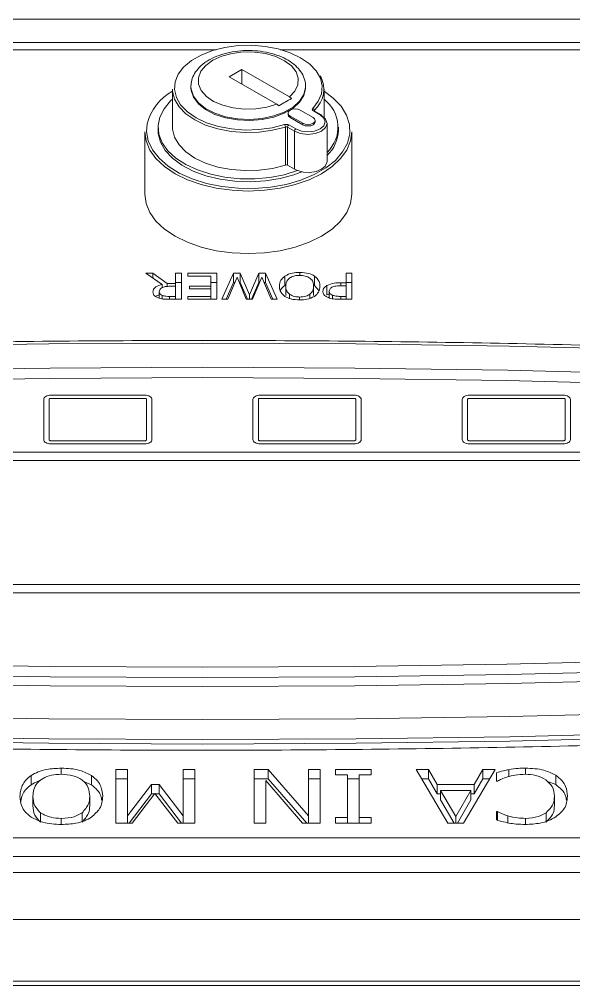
# Model space of a CAD drawing. Header units: millimetres. Extents: x -2048 to 999, y -438 to 438.
# Drawn here: x 550 to 626.8, y 304.2 to 438.1 of the extents above; entities that cross this region are included whole.
import ezdxf

# ---------------------------------------------------------------- set-up
doc = ezdxf.new("R2010")
doc.units = ezdxf.units.MM
doc.layers.add('LGV', color=4, linetype='Continuous')

msp = doc.modelspace()

# ---------------------------------------------------------------- linework, layer by layer
at = {"layer": 'LGV', "linetype": 'Continuous', "lineweight": 15}
for p, q in [((366.67, 438.15), (848.29, 438.15)), ((510.53, 434.95), (855.82, 434.95)), ((577.28, 433.93), (511.74, 433.93)), ((777.77, 433.93), (586.14, 433.93)), ((580.83, 431.18), (579.06, 430.16)), ((579.06, 430.16), (585.66, 426.38)), ((587.43, 427.39), (580.83, 431.18)), ((580.83, 429.15), (580.83, 431.18)), ((573.76, 428.84), (573.76, 428.97)), ((573.76, 428.84), (573.76, 428.67)), ((589.66, 428.67), (589.66, 428.84)), ((571.21, 428.47), (571.21, 423.19)), ((592.21, 424.55), (592.21, 428.47)), ((587.22, 425.15), (587.22, 424.94)), ((587.51, 424.74), (589.28, 423.73)), ((587.51, 424.74), (587.51, 424.54)), ((590.69, 424.54), (588.92, 425.55)), ((591.68, 424.9), (590.73, 425.45)), ((591.81, 424.92), (590.85, 425.46)), ((590.86, 425.52), (590.86, 425.46)), ((587.33, 423.5), (588.29, 422.96)), ((587.51, 424.54), (589.28, 423.52)), ((589.28, 423.73), (589.28, 423.52)), ((590.98, 423.93), (590.98, 424.13)), ((592.63, 418.44), (592.63, 423.72)), ((567.36, 422.57), (567.36, 413.9)), ((569.21, 423.19), (569.21, 422.78)), ((586.86, 417.94), (586.86, 423.22)), ((588.11, 422.65), (587.16, 423.2)), ((587.16, 423.2), (587.16, 417.91)), ((588.11, 417.37), (588.11, 422.65)), ((594.21, 422.78), (594.21, 423.19)), ((596.06, 413.9), (596.06, 422.57)), ((588.11, 417.37), (587.16, 417.91)), ((567.53, 402.97), (568.48, 402.97)), ((569.79, 401.4), (567.53, 402.97)), ((568.48, 402.97), (570.48, 401.54)), ((568.48, 402.31), (568.48, 402.97)), ((571.63, 402.97), (572.44, 402.97)), ((571.63, 401.54), (571.63, 402.97)), ((572.44, 402.97), (572.44, 399.33)), ((573.32, 402.97), (577.34, 402.97)), ((573.32, 402.56), (573.32, 402.97)), ((576.54, 402.56), (573.32, 402.56)), ((576.54, 401.17), (576.54, 402.56)), ((577.34, 402.97), (577.34, 399.33)), ((578.06, 399.33), (579.65, 402.97)), ((580.16, 402.38), (578.89, 399.33)), ((579.65, 402.97), (580.6, 402.97)), ((579.65, 401.67), (579.65, 402.97)), ((581.44, 399.33), (580.16, 402.38)), ((580.6, 402.97), (581.89, 399.95)), ((580.6, 401.67), (580.6, 402.97)), ((581.89, 399.95), (583.18, 402.97)), ((583.57, 402.4), (582.29, 399.33)), ((583.18, 402.97), (584.08, 402.97)), ((583.18, 401.67), (583.18, 402.97)), ((584.87, 399.33), (583.57, 402.4)), ((584.08, 402.97), (585.7, 399.33)), ((584.08, 401.67), (584.08, 402.97)), ((586.79, 401.26), (586.79, 402.56)), ((588.84, 402.65), (588.84, 403.06)), ((590.89, 401.26), (590.89, 402.56)), ((595.26, 402.97), (596.07, 402.97)), ((595.26, 401.63), (595.26, 402.97)), ((596.07, 402.97), (596.07, 399.33)), ((569.79, 400.95), (569.79, 401.4)), ((570.48, 401.54), (571.63, 401.54)), ((570.48, 401.1), (570.48, 401.54)), ((571.63, 401.13), (570.89, 401.13)), ((571.63, 401.67), (572.44, 401.67)), ((571.63, 401.13), (571.63, 401.54)), ((571.63, 399.74), (571.63, 401.13)), ((573.56, 401.17), (576.54, 401.17)), ((573.56, 400.76), (573.56, 401.17)), ((576.54, 400.76), (573.56, 400.76)), ((576.54, 401.67), (577.34, 401.67)), ((576.54, 400.76), (576.54, 401.17)), ((576.54, 399.74), (576.54, 400.76)), ((578.63, 399.33), (579.65, 401.67)), ((579.65, 401.67), (579.86, 401.67)), ((580.46, 401.67), (580.6, 401.67)), ((580.6, 401.67), (581.6, 399.33)), ((582.18, 399.33), (583.18, 401.67)), ((583.18, 401.67), (583.27, 401.67)), ((583.88, 401.67), (584.08, 401.67)), ((584.08, 401.67), (585.12, 399.33)), ((586.9, 399.85), (586.9, 401.15)), ((590.76, 399.85), (590.76, 401.15)), ((590.89, 401.26), (591.49, 400.54)), ((592.61, 399.95), (592.61, 401.25)), ((594.54, 401.63), (595.26, 401.63)), ((594.54, 401.21), (594.54, 401.63)), ((595.26, 401.22), (594.68, 401.22)), ((595.26, 401.67), (596.07, 401.67)), ((595.26, 401.22), (595.26, 401.63)), ((595.26, 399.74), (595.26, 401.22)), ((569.38, 399.48), (569.38, 400.36)), ((569.78, 399.39), (569.78, 399.87)), ((570.8, 399.74), (571.63, 399.74)), ((570.8, 399.33), (570.8, 399.74)), ((572.44, 399.33), (570.81, 399.33)), ((571.63, 399.33), (571.63, 399.74)), ((573.32, 399.74), (576.54, 399.74)), ((573.32, 399.33), (573.32, 399.74)), ((577.34, 399.33), (573.32, 399.33)), ((576.54, 399.33), (576.54, 399.74)), ((578.89, 399.33), (578.06, 399.33)), ((582.29, 399.33), (581.44, 399.33)), ((581.89, 399.33), (581.89, 399.95)), ((585.7, 399.33), (584.87, 399.33)), ((587.42, 399.46), (587.42, 400.03)), ((588.83, 399.24), (588.83, 399.65)), ((590.24, 399.49), (590.24, 400.03)), ((592.61, 399.95), (593.06, 400.1)), ((592.93, 399.53), (592.93, 400.45)), ((593.4, 399.41), (593.4, 399.88)), ((596.07, 399.33), (594.47, 399.33)), ((594.55, 399.74), (595.26, 399.74)), ((594.55, 399.33), (594.55, 399.74)), ((595.26, 399.33), (595.26, 399.74)), ((567.36, 386.03), (554.36, 386.03)), ((567.36, 386.03), (554.36, 386.03)), ((554.36, 386.03), (554.36, 386.03)), ((567.36, 386.03), (567.36, 386.03)), ((596.36, 386.03), (583.36, 386.03)), ((596.36, 386.03), (583.36, 386.03)), ((583.36, 386.03), (583.36, 386.03)), ((596.36, 386.03), (596.36, 386.03)), ((625.36, 386.03), (612.36, 386.03)), ((625.36, 386.03), (612.36, 386.03)), ((612.36, 386.03), (612.36, 386.03)), ((625.36, 386.03), (625.36, 386.03)), ((553.36, 385.46), (553.36, 379.86)), ((554.11, 385.46), (554.11, 379.86)), ((567.36, 385.6), (554.36, 385.6)), ((567.61, 379.86), (567.61, 385.46)), ((568.36, 379.86), (568.36, 385.46)), ((582.36, 385.46), (582.36, 379.86)), ((583.11, 385.46), (583.11, 379.86)), ((596.36, 385.6), (583.36, 385.6)), ((596.61, 379.86), (596.61, 385.46)), ((597.36, 379.86), (597.36, 385.46)), ((611.36, 385.46), (611.36, 379.86)), ((612.11, 385.46), (612.11, 379.86)), ((625.36, 385.6), (612.36, 385.6)), ((625.61, 379.86), (625.61, 385.46)), ((626.36, 379.86), (626.36, 385.46)), ((554.11, 379.86), (554.11, 379.86)), ((554.36, 379.72), (567.36, 379.72)), ((554.36, 379.72), (567.36, 379.72)), ((554.36, 379.72), (554.36, 379.72)), ((554.36, 379.29), (567.36, 379.29)), ((567.36, 379.72), (567.36, 379.72)), ((567.61, 379.86), (567.61, 379.86)), ((583.11, 379.86), (583.11, 379.86)), ((583.36, 379.72), (596.36, 379.72)), ((583.36, 379.72), (596.36, 379.72)), ((583.36, 379.72), (583.36, 379.72)), ((583.36, 379.29), (596.36, 379.29)), ((596.36, 379.72), (596.36, 379.72)), ((596.61, 379.86), (596.61, 379.86)), ((612.11, 379.86), (612.11, 379.86)), ((612.36, 379.72), (625.36, 379.72)), ((612.36, 379.72), (625.36, 379.72)), ((612.36, 379.72), (612.36, 379.72)), ((612.36, 379.29), (625.36, 379.29)), ((625.36, 379.72), (625.36, 379.72)), ((625.61, 379.86), (625.61, 379.86)), ((490.17, 378.14), (660.55, 378.14)), ((490.17, 378.14), (660.55, 378.14)), ((640.36, 376.99), (510.36, 376.99)), ((510.36, 359.79), (640.36, 359.79)), ((510.36, 359.79), (640.36, 359.79)), ((660.55, 358.64), (490.17, 358.64)), ((555.8, 333.47), (555.8, 334.32)), ((563.34, 334.13), (564.98, 334.13)), ((563.34, 326.71), (563.34, 334.13)), ((564.98, 334.13), (564.98, 327.73)), ((572.68, 334.13), (574.32, 334.13)), ((572.68, 327.73), (572.68, 334.13)), ((574.32, 334.13), (574.32, 326.71)), ((582.51, 334.13), (584.47, 334.13)), ((582.51, 326.71), (582.51, 334.13)), ((584.47, 334.13), (590.05, 327.73)), ((584.47, 332.83), (584.47, 334.13)), ((590.05, 334.13), (591.69, 334.13)), ((590.05, 327.73), (590.05, 334.13)), ((591.69, 334.13), (591.69, 326.71)), ((593.82, 334.13), (598.74, 334.13)), ((593.82, 333.38), (593.82, 334.13)), ((598.74, 334.13), (598.74, 333.38)), ((604.97, 334.13), (606.7, 334.13)), ((609.39, 326.71), (604.97, 334.13)), ((606.7, 334.13), (607.88, 332.06)), ((606.7, 332.83), (606.7, 334.13)), ((615.95, 334.13), (611.53, 326.71)), ((613.03, 332.06), (614.22, 334.13)), ((614.22, 334.13), (615.95, 334.13)), ((614.22, 332.83), (614.22, 334.13)), ((616.11, 332.53), (616.11, 333.69)), ((617.84, 333.17), (617.84, 334.11)), ((620.14, 333.47), (620.14, 334.32)), ((551.62, 332), (551.62, 333.3)), ((558.79, 332.53), (559.99, 332)), ((559.99, 332), (559.99, 333.3)), ((563.34, 332.83), (564.98, 332.83)), ((572.68, 332.83), (574.32, 332.83)), ((582.51, 332.83), (584.47, 332.83)), ((584.15, 332.59), (584.15, 326.71)), ((589.24, 326.71), (584.15, 332.59)), ((584.47, 332.83), (589.81, 326.71)), ((590.05, 332.83), (591.69, 332.83)), ((595.46, 333.38), (593.82, 333.38)), ((595.46, 327.46), (595.46, 333.38)), ((595.46, 332.83), (597.1, 332.83)), ((597.1, 333.38), (597.1, 327.46)), ((598.74, 333.38), (597.1, 333.38)), ((605.74, 332.83), (606.7, 332.83)), ((606.7, 332.83), (607.88, 330.76)), ((613.03, 330.76), (614.22, 332.83)), ((614.22, 332.83), (615.18, 332.83)), ((616.24, 332.53), (616.11, 332.53)), ((623.11, 332.54), (624.32, 332.04)), ((624.32, 332.04), (624.32, 333.34)), ((564.98, 327.73), (568.32, 332.06)), ((568.32, 332.06), (569.36, 332.06)), ((568.32, 330.76), (568.32, 332.06)), ((569.36, 332.06), (572.68, 327.73)), ((569.36, 330.76), (569.36, 332.06)), ((607.88, 332.06), (613.03, 332.06)), ((607.88, 330.76), (607.88, 332.06)), ((608.37, 329.92), (608.37, 331.22)), ((608.37, 331.22), (610.46, 327.6)), ((612.55, 331.22), (608.37, 331.22)), ((610.46, 327.6), (612.55, 331.22)), ((612.55, 329.92), (612.55, 331.22)), ((613.03, 330.76), (613.03, 332.06)), ((551.86, 329.12), (551.86, 330.42)), ((559.73, 329.12), (559.73, 330.42)), ((565.19, 326.71), (568.32, 330.76)), ((568.74, 330.82), (565.64, 326.71)), ((568.32, 330.76), (568.69, 330.76)), ((571.95, 326.71), (568.74, 330.82)), ((568.78, 330.76), (569.36, 330.76)), ((569.36, 330.76), (572.47, 326.71)), ((607.88, 330.76), (608.37, 330.76)), ((608.37, 329.92), (610.23, 326.71)), ((610.7, 326.71), (612.55, 329.92)), ((612.55, 330.76), (613.03, 330.76)), ((624.14, 329.13), (624.14, 330.43)), ((616.11, 328.3), (616.25, 328.3)), ((616.11, 327.14), (616.11, 328.3)), ((616.25, 327.1), (616.25, 328.3)), ((552.92, 326.84), (552.92, 328.14)), ((555.79, 326.52), (555.79, 327.36)), ((558.67, 326.84), (558.67, 328.14)), ((564.98, 326.71), (564.98, 327.73)), ((572.68, 326.71), (572.68, 327.73)), ((590.05, 326.71), (590.05, 327.73)), ((593.82, 327.46), (595.46, 327.46)), ((593.82, 326.71), (593.82, 327.46)), ((595.46, 326.71), (595.46, 327.46)), ((597.1, 327.46), (598.74, 327.46)), ((597.1, 326.71), (597.1, 327.46)), ((598.74, 327.46), (598.74, 326.71)), ((610.46, 326.71), (610.46, 327.6)), ((617.7, 326.74), (617.7, 327.71)), ((620.13, 326.52), (620.13, 327.36)), ((622.99, 326.85), (622.99, 328.15)), ((565.64, 326.71), (563.34, 326.71)), ((574.32, 326.71), (571.95, 326.71)), ((584.15, 326.71), (582.51, 326.71)), ((591.69, 326.71), (589.24, 326.71)), ((598.74, 326.71), (593.82, 326.71)), ((611.53, 326.71), (609.39, 326.71)), ((777.77, 324.66), (372.95, 324.66)), ((777.77, 322.06), (372.95, 322.06)), ((791.88, 319.86), (363.27, 319.86)), ((363.27, 313.35), (789.62, 313.35)), ((943.61, 304.8), (-269.24, 304.8)), ((-269.24, 304.17), (943.61, 304.17))]:
    msp.add_line(p, q, dxfattribs=at)
at = {"layer": 'LGV', "linetype": 'Continuous', "lineweight": 15, "flags": 128}
for points in [[(590.65, 425.79), (591.42, 426.79), (591.86, 427.84), (591.95, 428.93), (591.7, 430), (591.1, 431.03), (590.18, 431.99), (588.97, 432.82), (587.52, 433.52), (585.87, 434.05), (584.07, 434.4), (582.2, 434.55), (580.3, 434.5), (578.46, 434.25), (576.73, 433.81), (575.16, 433.2), (573.82, 432.43), (572.75, 431.53), (571.99, 430.54), (571.56, 429.48), (571.47, 428.4), (571.74, 427.32), (572.34, 426.29), (573.27, 425.34), (574.48, 424.51), (575.94, 423.82), (577.6, 423.29), (579.39, 422.95), (581.27, 422.8), (583.16, 422.86), (585, 423.11), (586.73, 423.55)], [(587.43, 427.39), (588.17, 428.19), (588.58, 429.07), (588.64, 429.97), (588.34, 430.86), (587.69, 431.69), (586.74, 432.41), (585.53, 432.99), (584.12, 433.4), (582.58, 433.61), (581, 433.62), (579.46, 433.43), (578.03, 433.04), (576.8, 432.48), (575.81, 431.77), (575.14, 430.95), (574.8, 430.06), (574.82, 429.16), (575.19, 428.28), (575.9, 427.47), (576.91, 426.77), (578.17, 426.23), (579.61, 425.86), (581.16, 425.68), (582.74, 425.72), (584.27, 425.95), (585.66, 426.38)], [(589.66, 428.8), (589.66, 428.72), (589.43, 427.74), (588.83, 426.81), (587.91, 425.98), (586.69, 425.28), (585.24, 424.75), (583.63, 424.41), (581.93, 424.28), (580.21, 424.36), (578.57, 424.65), (577.07, 425.14), (575.79, 425.79), (574.79, 426.59), (574.11, 427.5), (573.79, 428.47), (573.76, 428.84)], [(567.7, 423.68), (567.61, 422.61), (567.84, 421.32), (568.43, 420.06), (569.36, 418.88), (570.61, 417.79), (572.15, 416.83), (573.94, 416.03), (575.92, 415.4), (578.06, 414.97), (580.29, 414.73), (582.56, 414.7), (584.81, 414.89), (586.98, 415.27), (589.01, 415.86), (590.85, 416.62), (592.45, 417.54), (593.78, 418.59), (594.79, 419.76), (595.47, 421), (595.79, 422.29), (595.74, 423.59), (595.33, 424.87), (594.57, 426.1), (593.47, 427.24), (592.21, 428.17)], [(586.86, 423.22), (585.09, 422.77), (583.2, 422.51), (581.26, 422.45), (579.34, 422.6), (577.5, 422.95), (575.8, 423.49), (574.3, 424.2), (573.06, 425.06), (572.11, 426.03), (571.49, 427.08), (571.22, 428.18), (571.21, 428.47)], [(573.76, 428.67), (573.79, 428.3), (574.11, 427.34), (574.79, 426.43), (575.79, 425.63), (577.07, 424.97), (578.57, 424.49), (580.21, 424.2), (581.93, 424.12), (583.63, 424.25), (585.24, 424.59), (586.69, 425.12), (587.91, 425.82), (588.83, 426.65), (589.43, 427.57), (589.66, 428.55), (589.66, 428.67)], [(571.21, 427.08), (570.95, 426.84), (570.04, 425.76), (569.46, 424.6), (569.22, 423.41), (569.33, 422.21), (569.78, 421.04), (570.57, 419.93), (571.68, 418.91), (573.06, 418.01), (574.69, 417.26), (576.51, 416.67), (578.48, 416.26), (580.54, 416.05), (582.63, 416.04), (584.69, 416.22), (586.68, 416.61), (588.52, 417.17)], [(588.92, 425.55), (588.6, 425.68), (588.22, 425.72), (587.83, 425.68), (587.51, 425.55), (587.29, 425.37), (587.22, 425.15), (587.29, 424.93), (587.51, 424.74)], [(587.22, 424.94), (587.29, 424.72), (587.51, 424.54)], [(591.86, 424.8), (592.43, 424.31), (592.63, 423.72), (592.43, 423.14), (591.86, 422.65), (591, 422.32), (589.98, 422.2), (588.97, 422.32), (588.11, 422.65)], [(588.29, 422.96), (589.07, 422.66), (589.98, 422.55), (590.9, 422.66), (591.68, 422.96), (592.2, 423.4), (592.38, 423.93), (592.2, 424.46), (591.68, 424.9)], [(590.65, 425.79), (590.61, 425.75), (590.59, 425.71), (590.58, 425.66), (590.59, 425.61), (590.6, 425.57), (590.63, 425.53), (590.67, 425.49), (590.73, 425.45)], [(589.28, 423.73), (589.6, 423.6), (589.98, 423.56), (590.37, 423.6), (590.69, 423.73), (590.91, 423.91), (590.98, 424.13), (590.91, 424.35), (590.69, 424.54)], [(589.28, 423.52), (589.6, 423.4), (589.98, 423.36), (590.37, 423.4), (590.69, 423.52), (590.91, 423.71), (590.98, 423.93)], [(596.06, 422.57), (595.88, 421.28), (595.36, 420.03), (594.5, 418.84), (593.32, 417.73), (591.86, 416.75), (590.15, 415.91), (588.23, 415.24), (586.15, 414.74), (583.96, 414.44), (581.71, 414.34), (579.47, 414.44), (577.28, 414.74), (575.2, 415.24), (573.28, 415.91), (571.56, 416.75), (570.1, 417.73), (568.92, 418.84), (568.06, 420.03), (567.54, 421.28), (567.36, 422.57)], [(569.21, 422.78), (569.24, 422.32), (569.55, 421.12), (570.21, 419.96), (571.21, 418.89), (572.5, 417.93), (574.07, 417.1), (575.85, 416.44), (577.8, 415.97), (579.86, 415.69), (581.98, 415.61), (584.08, 415.74), (586.12, 416.07), (588.04, 416.59), (589.12, 417)], [(571.21, 423.19), (571.22, 422.9), (571.49, 421.8), (572.11, 420.74), (573.06, 419.77), (574.3, 418.92), (575.8, 418.21), (577.5, 417.67), (579.34, 417.32), (581.26, 417.17), (583.2, 417.22), (585.09, 417.48), (586.86, 417.94)], [(592.63, 418.44), (592.62, 418.29), (592.38, 417.79), (591.86, 417.37), (591.12, 417.07), (590.25, 416.93), (589.35, 416.97), (588.52, 417.17)], [(567.36, 413.9), (567.54, 412.61), (568.06, 411.35), (568.92, 410.16), (570.1, 409.06), (571.56, 408.08), (573.28, 407.24), (575.2, 406.56), (577.28, 406.07), (579.47, 405.77), (581.71, 405.67), (583.96, 405.77), (586.15, 406.07), (588.23, 406.56), (590.15, 407.24), (591.86, 408.08), (593.32, 409.06), (594.5, 410.16), (595.36, 411.35), (595.88, 412.61), (596.06, 413.9)], [(660.37, 391.6), (639.14, 392.32), (617.89, 392.84), (596.63, 393.16), (575.36, 393.26), (554.09, 393.16), (532.83, 392.84), (511.58, 392.32), (490.35, 391.6)], [(659.83, 388.25), (638.73, 388.97), (617.62, 389.49), (596.49, 389.8), (575.36, 389.9), (554.23, 389.8), (533.1, 389.49), (511.99, 388.97), (490.9, 388.25)], [(659.66, 386.82), (638.6, 387.54), (617.53, 388.05), (596.45, 388.36), (575.36, 388.47), (554.27, 388.36), (533.19, 388.05), (512.12, 387.54), (491.07, 386.82)], [(554.36, 386.03), (554.17, 386.02), (553.98, 385.99), (553.81, 385.93), (553.65, 385.86), (553.53, 385.77), (553.44, 385.67), (553.38, 385.57), (553.36, 385.46)], [(554.36, 386.03), (554.17, 386.02), (553.98, 385.98), (553.81, 385.93), (553.65, 385.86), (553.53, 385.77), (553.44, 385.67), (553.38, 385.57), (553.36, 385.45)], [(568.36, 385.46), (568.34, 385.57), (568.28, 385.67), (568.19, 385.77), (568.07, 385.86), (567.92, 385.93), (567.74, 385.99), (567.56, 386.02), (567.36, 386.03)], [(568.36, 385.45), (568.34, 385.57), (568.28, 385.67), (568.19, 385.77), (568.07, 385.86), (567.92, 385.93), (567.74, 385.98), (567.56, 386.02), (567.36, 386.03)], [(583.36, 386.03), (583.17, 386.02), (582.98, 385.99), (582.81, 385.93), (582.65, 385.86), (582.53, 385.77), (582.44, 385.67), (582.38, 385.57), (582.36, 385.46)], [(583.36, 386.03), (583.17, 386.02), (582.98, 385.98), (582.81, 385.93), (582.65, 385.86), (582.53, 385.77), (582.44, 385.67), (582.38, 385.57), (582.36, 385.45)], [(597.36, 385.46), (597.34, 385.57), (597.28, 385.67), (597.19, 385.77), (597.07, 385.86), (596.92, 385.93), (596.74, 385.99), (596.56, 386.02), (596.36, 386.03)], [(597.36, 385.45), (597.34, 385.57), (597.28, 385.67), (597.19, 385.77), (597.07, 385.86), (596.92, 385.93), (596.74, 385.98), (596.56, 386.02), (596.36, 386.03)], [(612.36, 386.03), (612.17, 386.02), (611.98, 385.99), (611.81, 385.93), (611.65, 385.86), (611.53, 385.77), (611.44, 385.67), (611.38, 385.57), (611.36, 385.46)], [(612.36, 386.03), (612.17, 386.02), (611.98, 385.98), (611.81, 385.93), (611.65, 385.86), (611.53, 385.77), (611.44, 385.67), (611.38, 385.57), (611.36, 385.45)], [(626.36, 385.46), (626.34, 385.57), (626.28, 385.67), (626.19, 385.77), (626.07, 385.86), (625.92, 385.93), (625.74, 385.99), (625.56, 386.02), (625.36, 386.03)], [(626.36, 385.45), (626.34, 385.57), (626.28, 385.67), (626.19, 385.77), (626.07, 385.86), (625.92, 385.93), (625.74, 385.98), (625.56, 386.02), (625.36, 386.03)], [(554.36, 385.6), (554.31, 385.6), (554.27, 385.59), (554.22, 385.57), (554.18, 385.56), (554.15, 385.53), (554.13, 385.51), (554.12, 385.48), (554.11, 385.46)], [(567.61, 385.46), (567.61, 385.48), (567.59, 385.51), (567.57, 385.53), (567.54, 385.56), (567.5, 385.57), (567.46, 385.59), (567.41, 385.6), (567.36, 385.6)], [(583.36, 385.6), (583.31, 385.6), (583.27, 385.59), (583.22, 385.57), (583.18, 385.56), (583.15, 385.53), (583.13, 385.51), (583.12, 385.48), (583.11, 385.46)], [(596.61, 385.46), (596.61, 385.48), (596.59, 385.51), (596.57, 385.53), (596.54, 385.56), (596.5, 385.57), (596.46, 385.59), (596.41, 385.6), (596.36, 385.6)], [(612.36, 385.6), (612.31, 385.6), (612.27, 385.59), (612.22, 385.57), (612.18, 385.56), (612.15, 385.53), (612.13, 385.51), (612.12, 385.48), (612.11, 385.46)], [(625.61, 385.46), (625.61, 385.48), (625.59, 385.51), (625.57, 385.53), (625.54, 385.56), (625.5, 385.57), (625.46, 385.59), (625.41, 385.6), (625.36, 385.6)], [(553.36, 379.86), (553.38, 379.75), (553.44, 379.64), (553.53, 379.54), (553.65, 379.46), (553.81, 379.39), (553.98, 379.33), (554.17, 379.3), (554.36, 379.29)], [(554.11, 379.86), (554.12, 379.83), (554.13, 379.81), (554.15, 379.78), (554.18, 379.76), (554.22, 379.74), (554.27, 379.73), (554.31, 379.72), (554.36, 379.72)], [(554.11, 379.86), (554.12, 379.83), (554.13, 379.81), (554.15, 379.78), (554.18, 379.76), (554.22, 379.74), (554.27, 379.73), (554.31, 379.72), (554.36, 379.72)], [(567.36, 379.29), (567.56, 379.3), (567.74, 379.33), (567.92, 379.39), (568.07, 379.46), (568.19, 379.54), (568.28, 379.64), (568.34, 379.75), (568.36, 379.86)], [(567.36, 379.72), (567.41, 379.72), (567.46, 379.73), (567.5, 379.74), (567.54, 379.76), (567.57, 379.78), (567.59, 379.81), (567.61, 379.83), (567.61, 379.86)], [(567.36, 379.72), (567.41, 379.72), (567.46, 379.73), (567.5, 379.74), (567.54, 379.76), (567.57, 379.78), (567.59, 379.81), (567.61, 379.83), (567.61, 379.86)], [(582.36, 379.86), (582.38, 379.75), (582.44, 379.64), (582.53, 379.54), (582.65, 379.46), (582.81, 379.39), (582.98, 379.33), (583.17, 379.3), (583.36, 379.29)], [(583.11, 379.86), (583.12, 379.83), (583.13, 379.81), (583.15, 379.78), (583.18, 379.76), (583.22, 379.74), (583.27, 379.73), (583.31, 379.72), (583.36, 379.72)], [(583.11, 379.86), (583.12, 379.83), (583.13, 379.81), (583.15, 379.78), (583.18, 379.76), (583.22, 379.74), (583.27, 379.73), (583.31, 379.72), (583.36, 379.72)], [(596.36, 379.29), (596.56, 379.3), (596.74, 379.33), (596.92, 379.39), (597.07, 379.46), (597.19, 379.54), (597.28, 379.64), (597.34, 379.75), (597.36, 379.86)], [(596.36, 379.72), (596.41, 379.72), (596.46, 379.73), (596.5, 379.74), (596.54, 379.76), (596.57, 379.78), (596.59, 379.81), (596.61, 379.83), (596.61, 379.86)], [(596.36, 379.72), (596.41, 379.72), (596.46, 379.73), (596.5, 379.74), (596.54, 379.76), (596.57, 379.78), (596.59, 379.81), (596.61, 379.83), (596.61, 379.86)], [(611.36, 379.86), (611.38, 379.75), (611.44, 379.64), (611.53, 379.54), (611.65, 379.46), (611.81, 379.39), (611.98, 379.33), (612.17, 379.3), (612.36, 379.29)], [(612.11, 379.86), (612.12, 379.83), (612.13, 379.81), (612.15, 379.78), (612.18, 379.76), (612.22, 379.74), (612.27, 379.73), (612.31, 379.72), (612.36, 379.72)], [(612.11, 379.86), (612.12, 379.83), (612.13, 379.81), (612.15, 379.78), (612.18, 379.76), (612.22, 379.74), (612.27, 379.73), (612.31, 379.72), (612.36, 379.72)], [(625.36, 379.29), (625.56, 379.3), (625.74, 379.33), (625.92, 379.39), (626.07, 379.46), (626.19, 379.54), (626.28, 379.64), (626.34, 379.75), (626.36, 379.86)], [(625.36, 379.72), (625.41, 379.72), (625.46, 379.73), (625.5, 379.74), (625.54, 379.76), (625.57, 379.78), (625.59, 379.81), (625.61, 379.83), (625.61, 379.86)], [(625.36, 379.72), (625.41, 379.72), (625.46, 379.73), (625.5, 379.74), (625.54, 379.76), (625.57, 379.78), (625.59, 379.81), (625.61, 379.83), (625.61, 379.86)], [(491.07, 349.96), (512.12, 349.24), (533.19, 348.73), (554.27, 348.42), (575.36, 348.32), (596.45, 348.42), (617.53, 348.73), (638.6, 349.24), (659.66, 349.96)], [(491.07, 349.96), (512.12, 349.24), (533.19, 348.73), (554.27, 348.42), (575.36, 348.32), (596.45, 348.42), (617.53, 348.73), (638.6, 349.24), (659.66, 349.96)], [(490.9, 348.53), (511.99, 347.81), (533.1, 347.29), (554.23, 346.98), (575.36, 346.88), (596.49, 346.98), (617.62, 347.29), (638.73, 347.81), (659.83, 348.53)], [(490.9, 347.3), (511.99, 346.58), (533.1, 346.07), (554.23, 345.76), (575.36, 345.65), (596.49, 345.76), (617.62, 346.07), (638.73, 346.58), (659.83, 347.3)], [(490.35, 342.73), (511.58, 342), (532.83, 341.48), (554.09, 341.17), (575.36, 341.06), (596.63, 341.17), (617.89, 341.48), (639.14, 342), (660.37, 342.73)], [(660.51, 339.94), (639.24, 339.22), (617.96, 338.69), (596.66, 338.38), (575.36, 338.28), (554.06, 338.38), (532.76, 338.69), (511.48, 339.22), (490.21, 339.94)], [(490.21, 339.33), (511.48, 338.6), (532.76, 338.08), (554.06, 337.77), (575.36, 337.66), (596.66, 337.77), (617.96, 338.08), (639.24, 338.6), (660.51, 339.33)]]:
    msp.add_lwpolyline(points, dxfattribs=at)
at = {"layer": 'LGV', "linetype": 'Continuous', "lineweight": 15}
for centre, radius, start, end in [((588.28, 428.44), 3.9, 311.4458, 28.7643), ((574.59, 421.92), 7.11, 118.2367, 165.6836), ((589.31, 423.21), 4.83, 313.4615, 53.1052), ((590.55, 425.49), 0.315, 4.5236, 72.249), ((590.8, 425.35), 0.126, 65.6901, 125.3965), ((590.94, 425.44), 0.109, 133.8366, 162.9905), ((591.75, 424.8), 0.126, 65.6901, 125.3965), ((591.73, 424.81), 0.124, 353.7177, 55.0937), ((586.98, 422.8), 0.788, 63.1031, 107.8826), ((586.33, 423.21), 0.526, 0.8291, 39.9377), ((587.54, 423.18), 0.383, 122.5223, 177.4772), ((586.98, 422.85), 0.394, 63.1031, 107.8826), ((588.49, 422.63), 0.383, 122.5223, 177.4772), ((589.27, 422.91), 4.94, 312.8943, 358.4258), ((586.98, 417.56), 0.394, 63.1031, 107.8826), ((589.54, 419.87), 2.88, 240.3765, 249.3863)]:
    msp.add_arc(centre, radius, start, end, dxfattribs=at)
for points, knots in [([(589.62, 428.79), (589.63, 429.01), (589.64, 429.58), (589.3, 430.45), (588.68, 431.35), (587.79, 432.14), (586.65, 432.82), (585.31, 433.34), (583.81, 433.69), (582.24, 433.85), (580.65, 433.81), (579.09, 433.59), (577.67, 433.19), (576.77, 432.79), (576.34, 432.55), (576.3, 432.52)], [0, 0, 0, 0, 0.053085, 0.131885, 0.211554, 0.294625, 0.380923, 0.468649, 0.556277, 0.643628, 0.730876, 0.818277, 0.906059, 0.989774, 1, 1, 1, 1]), ([(576.3, 432.52), (576.09, 432.4), (575.5, 432.04), (574.73, 431.34), (574.12, 430.43), (573.8, 429.64), (573.8, 429.15), (573.81, 429)], [0, 0, 0, 0, 0.1438871, 0.4160215, 0.6577696, 0.8899093, 1, 1, 1, 1]), ([(585.66, 426.38), (585.69, 426.36), (585.8, 426.3), (585.89, 426.2), (585.95, 426.14)], [0, 0, 0, 0, 0.336312, 1, 1, 1, 1]), ([(587.72, 427.15), (587.71, 427.17), (587.64, 427.23), (587.55, 427.32), (587.46, 427.37), (587.43, 427.39)], [0, 0, 0, 0, 0.170694, 0.664092, 1, 1, 1, 1]), ([(590.85, 425.46), (590.84, 425.47), (590.82, 425.48), (590.82, 425.48), (590.82, 425.48)], [0, 0, 0, 0, 0.617051, 1, 1, 1, 1]), ([(586.02, 401.15), (586.04, 401.44), (586.09, 401.95), (586.57, 402.38), (586.79, 402.56)], [0, 0, 0, 0, 0.560582, 1, 1, 1, 1]), ([(586.79, 402.56), (587.12, 402.73), (587.71, 403.02), (588.49, 403.05), (588.84, 403.06)], [0, 0, 0, 0, 0.5582163, 1, 1, 1, 1]), ([(588.83, 402.65), (588.6, 402.64), (588.14, 402.61), (587.56, 402.39), (586.99, 401.91), (586.94, 401.46), (586.9, 401.15)], [0, 0, 0, 0, 0.1869287, 0.3735761, 0.5606265, 1, 1, 1, 1]), ([(590.76, 401.15), (590.75, 401.35), (590.72, 401.74), (590.34, 402.25), (589.64, 402.6), (589.1, 402.63), (588.83, 402.65)], [0, 0, 0, 0, 0.281208, 0.560848, 0.780337, 1, 1, 1, 1]), ([(588.84, 403.06), (589.28, 403.04), (590.06, 403), (590.63, 402.7), (590.89, 402.56)], [0, 0, 0, 0, 0.55982, 1, 1, 1, 1]), ([(590.89, 402.56), (591.14, 402.32), (591.6, 401.88), (591.63, 401.38), (591.65, 401.15)], [0, 0, 0, 0, 0.558244, 1, 1, 1, 1]), ([(568.5, 400.33), (568.51, 400.46), (568.54, 400.72), (568.94, 401.14), (569.47, 401.31), (569.79, 401.4)], [0, 0, 0, 0, 0.281133, 0.561472, 1, 1, 1, 1]), ([(569.74, 400.94), (569.62, 400.84), (569.4, 400.67), (569.39, 400.45), (569.38, 400.36)], [0, 0, 0, 0, 0.5576767, 1, 1, 1, 1]), ([(570.89, 401.13), (570.65, 401.13), (570.24, 401.13), (569.89, 401), (569.74, 400.94)], [0, 0, 0, 0, 0.562349, 1, 1, 1, 1]), ([(586.79, 399.73), (586.53, 399.98), (586.06, 400.42), (586.03, 400.93), (586.02, 401.15)], [0, 0, 0, 0, 0.558316, 1, 1, 1, 1]), ([(586.17, 400.46), (586.19, 400.53), (586.24, 400.83), (586.55, 401.08), (586.79, 401.26)], [0, 0, 0, 0, 0.258408, 1, 1, 1, 1]), ([(586.9, 401.15), (586.92, 400.93), (586.94, 400.53), (587.28, 400.19), (587.42, 400.03)], [0, 0, 0, 0, 0.560698, 1, 1, 1, 1]), ([(590.24, 400.03), (590.42, 400.23), (590.74, 400.58), (590.76, 400.98), (590.76, 401.15)], [0, 0, 0, 0, 0.558318, 1, 1, 1, 1]), ([(591.65, 401.15), (591.62, 400.86), (591.58, 400.35), (591.1, 399.92), (590.88, 399.73)], [0, 0, 0, 0, 0.560366, 1, 1, 1, 1]), ([(592.05, 400.44), (592.08, 400.61), (592.13, 400.91), (592.47, 401.15), (592.61, 401.25)], [0, 0, 0, 0, 0.5596563, 1, 1, 1, 1]), ([(592.61, 401.25), (592.94, 401.39), (593.52, 401.62), (594.22, 401.63), (594.54, 401.63)], [0, 0, 0, 0, 0.557741, 1, 1, 1, 1]), ([(593.3, 401), (593.18, 400.91), (592.96, 400.74), (592.94, 400.54), (592.93, 400.45)], [0, 0, 0, 0, 0.558559, 1, 1, 1, 1]), ([(594.68, 401.22), (594.4, 401.22), (593.89, 401.22), (593.48, 401.07), (593.3, 401)], [0, 0, 0, 0, 0.562583, 1, 1, 1, 1]), ([(569.21, 399.52), (569.09, 399.58), (568.85, 399.69), (568.55, 399.96), (568.52, 400.19), (568.5, 400.33)], [0, 0, 0, 0, 0.2804114, 0.5607261, 1, 1, 1, 1]), ([(568.86, 399.7), (568.88, 399.72), (568.98, 399.84), (569.2, 399.89), (569.38, 399.94)], [0, 0, 0, 0, 0.162793, 1, 1, 1, 1]), ([(570.81, 399.33), (570.5, 399.33), (569.93, 399.32), (569.43, 399.46), (569.21, 399.52)], [0, 0, 0, 0, 0.561405, 1, 1, 1, 1]), ([(569.38, 400.36), (569.4, 400.25), (569.42, 400.05), (569.67, 399.93), (569.78, 399.87)], [0, 0, 0, 0, 0.560427, 1, 1, 1, 1]), ([(569.78, 399.87), (569.96, 399.82), (570.29, 399.74), (570.64, 399.74), (570.8, 399.74)], [0, 0, 0, 0, 0.558089, 1, 1, 1, 1]), ([(588.84, 399.24), (588.4, 399.26), (587.62, 399.3), (587.04, 399.6), (586.79, 399.73)], [0, 0, 0, 0, 0.559635, 1, 1, 1, 1]), ([(587.42, 400.03), (587.65, 399.91), (588.04, 399.69), (588.59, 399.66), (588.83, 399.65)], [0, 0, 0, 0, 0.558192, 1, 1, 1, 1]), ([(588.83, 399.65), (589.14, 399.67), (589.7, 399.7), (590.08, 399.93), (590.24, 400.03)], [0, 0, 0, 0, 0.559222, 1, 1, 1, 1]), ([(590.88, 399.73), (590.55, 399.57), (589.95, 399.28), (589.18, 399.25), (588.84, 399.24)], [0, 0, 0, 0, 0.5582811, 1, 1, 1, 1]), ([(592.81, 399.56), (592.68, 399.62), (592.42, 399.74), (592.1, 400.04), (592.07, 400.29), (592.05, 400.44)], [0, 0, 0, 0, 0.280344, 0.56069, 1, 1, 1, 1]), ([(594.47, 399.33), (594.14, 399.33), (593.55, 399.34), (593.03, 399.49), (592.81, 399.56)], [0, 0, 0, 0, 0.560869, 1, 1, 1, 1]), ([(592.93, 400.45), (592.95, 400.32), (592.98, 400.1), (593.27, 399.95), (593.4, 399.88)], [0, 0, 0, 0, 0.56036, 1, 1, 1, 1]), ([(593.4, 399.88), (593.6, 399.83), (593.97, 399.74), (594.37, 399.74), (594.55, 399.74)], [0, 0, 0, 0, 0.55809, 1, 1, 1, 1]), ([(660.45, 391.96), (656.97, 392.09), (646.88, 392.47), (630.17, 392.96), (610.31, 393.37), (590.45, 393.6), (570.57, 393.65), (550.71, 393.51), (530.84, 393.19), (510.69, 392.7), (497.18, 392.21), (490.27, 391.96)], [0, 0, 0, 0, 0.061413, 0.178085, 0.294757, 0.41143, 0.528102, 0.644774, 0.761446, 0.878119, 1, 1, 1, 1]), ([(490.27, 338.48), (493.75, 338.34), (503.84, 337.96), (520.55, 337.47), (540.41, 337.06), (560.28, 336.83), (580.15, 336.79), (600.02, 336.92), (619.88, 337.24), (640.03, 337.73), (653.54, 338.22), (660.45, 338.48)], [0, 0, 0, 0, 0.061413, 0.178085, 0.294757, 0.41143, 0.528102, 0.644774, 0.761446, 0.878119, 1, 1, 1, 1]), ([(551.62, 333.3), (551.93, 333.48), (552.55, 333.83), (553.98, 334.24), (555.11, 334.29), (555.8, 334.32)], [0, 0, 0, 0, 0.280261, 0.560435, 1, 1, 1, 1]), ([(555.8, 334.32), (556.24, 334.31), (557.11, 334.28), (558.64, 334.01), (559.48, 333.57), (559.99, 333.3)], [0, 0, 0, 0, 0.2807665, 0.561305, 1, 1, 1, 1]), ([(616.11, 333.69), (616.43, 333.78), (616.99, 333.94), (617.58, 334.06), (617.84, 334.11)], [0, 0, 0, 0, 0.5601172, 1, 1, 1, 1]), ([(617.84, 334.11), (618.26, 334.18), (619.01, 334.31), (619.8, 334.32), (620.14, 334.32)], [0, 0, 0, 0, 0.55992, 1, 1, 1, 1]), ([(620.14, 334.32), (620.58, 334.31), (621.44, 334.28), (622.95, 334.02), (623.8, 333.59), (624.32, 333.34)], [0, 0, 0, 0, 0.280706, 0.561247, 1, 1, 1, 1]), ([(550.06, 330.42), (550.13, 331), (550.23, 331.8), (550.91, 332.76), (551.38, 333.12), (551.62, 333.3)], [0, 0, 0, 0, 0.559315, 0.779716, 1, 1, 1, 1]), ([(551.62, 332), (551.92, 332.19), (552.29, 332.42), (552.77, 332.55), (552.86, 332.58)], [0, 0, 0, 0, 0.818114, 1, 1, 1, 1]), ([(555.79, 333.47), (555.33, 333.45), (554.39, 333.41), (553.2, 332.94), (552.36, 332.24), (551.92, 331.36), (551.88, 330.74), (551.86, 330.42)], [0, 0, 0, 0, 0.1864319, 0.3725832, 0.5591365, 0.7793486, 1, 1, 1, 1]), ([(559.73, 330.42), (559.7, 330.82), (559.64, 331.62), (558.87, 332.67), (557.45, 333.37), (556.34, 333.44), (555.79, 333.47)], [0, 0, 0, 0, 0.2812082, 0.5608482, 0.7803375, 1, 1, 1, 1]), ([(559.99, 333.3), (560.28, 333.07), (560.86, 332.6), (561.42, 331.61), (561.49, 330.87), (561.53, 330.42)], [0, 0, 0, 0, 0.279841, 0.559973, 1, 1, 1, 1]), ([(617.62, 333.12), (617.34, 333.02), (616.85, 332.85), (616.43, 332.63), (616.24, 332.53)], [0, 0, 0, 0, 0.559882, 1, 1, 1, 1]), ([(620.13, 333.47), (619.64, 333.46), (618.76, 333.42), (617.97, 333.21), (617.62, 333.12)], [0, 0, 0, 0, 0.5596479, 1, 1, 1, 1]), ([(622.95, 332.72), (622.5, 332.96), (621.69, 333.39), (620.61, 333.45), (620.13, 333.47)], [0, 0, 0, 0, 0.558824, 1, 1, 1, 1]), ([(624.14, 330.43), (624.11, 330.9), (624.05, 331.72), (623.28, 332.41), (622.95, 332.72)], [0, 0, 0, 0, 0.560337, 1, 1, 1, 1]), ([(624.32, 333.34), (624.63, 333.1), (625.23, 332.63), (625.84, 331.64), (625.9, 330.89), (625.95, 330.43)], [0, 0, 0, 0, 0.279811, 0.559979, 1, 1, 1, 1]), ([(550.2, 329.68), (550.25, 330.06), (550.34, 330.68), (550.91, 331.46), (551.38, 331.82), (551.62, 332)], [0, 0, 0, 0, 0.460898, 0.730521, 1, 1, 1, 1]), ([(559.99, 332), (560.27, 331.77), (560.85, 331.3), (561.31, 330.55), (561.37, 330.07), (561.39, 329.87)], [0, 0, 0, 0, 0.37007, 0.740526, 1, 1, 1, 1]), ([(624.32, 332.04), (624.62, 331.8), (625.23, 331.33), (625.72, 330.58), (625.78, 330.08), (625.8, 329.87)], [0, 0, 0, 0, 0.368944, 0.738358, 1, 1, 1, 1]), ([(551.62, 327.53), (551.33, 327.77), (550.74, 328.24), (550.17, 329.23), (550.1, 329.97), (550.06, 330.42)], [0, 0, 0, 0, 0.279846, 0.560028, 1, 1, 1, 1]), ([(551.86, 330.42), (551.89, 329.97), (551.94, 329.16), (552.62, 328.45), (552.92, 328.14)], [0, 0, 0, 0, 0.560698, 1, 1, 1, 1]), ([(558.67, 328.14), (559.03, 328.54), (559.68, 329.26), (559.72, 330.07), (559.73, 330.42)], [0, 0, 0, 0, 0.558318, 1, 1, 1, 1]), ([(561.53, 330.42), (561.49, 329.84), (561.4, 328.79), (560.41, 327.92), (559.97, 327.53)], [0, 0, 0, 0, 0.560366, 1, 1, 1, 1]), ([(622.99, 328.15), (623.38, 328.55), (624.08, 329.26), (624.12, 330.07), (624.14, 330.43)], [0, 0, 0, 0, 0.5583736, 1, 1, 1, 1]), ([(625.95, 330.43), (625.9, 329.84), (625.81, 328.79), (624.78, 327.93), (624.33, 327.56)], [0, 0, 0, 0, 0.560271, 1, 1, 1, 1]), ([(551.86, 329.12), (551.89, 328.67), (551.94, 327.86), (552.62, 327.15), (552.92, 326.84)], [0, 0, 0, 0, 0.560698, 1, 1, 1, 1]), ([(558.67, 326.84), (559.03, 327.24), (559.68, 327.96), (559.72, 328.77), (559.73, 329.12)], [0, 0, 0, 0, 0.558318, 1, 1, 1, 1]), ([(616.25, 328.3), (616.5, 328.18), (616.96, 327.95), (617.48, 327.78), (617.7, 327.71)], [0, 0, 0, 0, 0.560052, 1, 1, 1, 1]), ([(622.99, 326.85), (623.38, 327.25), (624.08, 327.96), (624.12, 328.77), (624.14, 329.13)], [0, 0, 0, 0, 0.558374, 1, 1, 1, 1]), ([(555.8, 326.52), (555.37, 326.53), (554.49, 326.56), (552.98, 326.84), (552.14, 327.27), (551.62, 327.53)], [0, 0, 0, 0, 0.28072, 0.561233, 1, 1, 1, 1]), ([(552.92, 328.14), (553.38, 327.89), (554.18, 327.44), (555.3, 327.39), (555.79, 327.36)], [0, 0, 0, 0, 0.558192, 1, 1, 1, 1]), ([(555.79, 327.36), (556.43, 327.4), (557.56, 327.46), (558.33, 327.93), (558.67, 328.14)], [0, 0, 0, 0, 0.559222, 1, 1, 1, 1]), ([(559.97, 327.53), (559.66, 327.36), (559.04, 327), (557.61, 326.6), (556.49, 326.55), (555.8, 326.52)], [0, 0, 0, 0, 0.280263, 0.560495, 1, 1, 1, 1]), ([(617.84, 326.71), (617.51, 326.78), (616.91, 326.9), (616.36, 327.06), (616.11, 327.14)], [0, 0, 0, 0, 0.559902, 1, 1, 1, 1]), ([(617.7, 327.71), (618.14, 327.59), (618.91, 327.39), (619.76, 327.37), (620.13, 327.36)], [0, 0, 0, 0, 0.559904, 1, 1, 1, 1]), ([(624.33, 327.56), (624.01, 327.38), (623.38, 327.02), (621.95, 326.61), (620.81, 326.55), (620.12, 326.52)], [0, 0, 0, 0, 0.280313, 0.560579, 1, 1, 1, 1]), ([(620.13, 327.36), (620.75, 327.41), (621.86, 327.49), (622.64, 327.95), (622.99, 328.15)], [0, 0, 0, 0, 0.558959, 1, 1, 1, 1]), ([(620.12, 326.52), (619.68, 326.53), (618.91, 326.55), (618.17, 326.66), (617.84, 326.71)], [0, 0, 0, 0, 0.559892, 1, 1, 1, 1])]:
    msp.add_open_spline(points, degree=3, knots=knots, dxfattribs=at)
msp.add_open_spline([(585.95, 426.14), (586.25, 426.33), (586.84, 426.7), (587.43, 427), (587.72, 427.15)], degree=3, dxfattribs=at)

doc.saveas('drawing.dxf')
